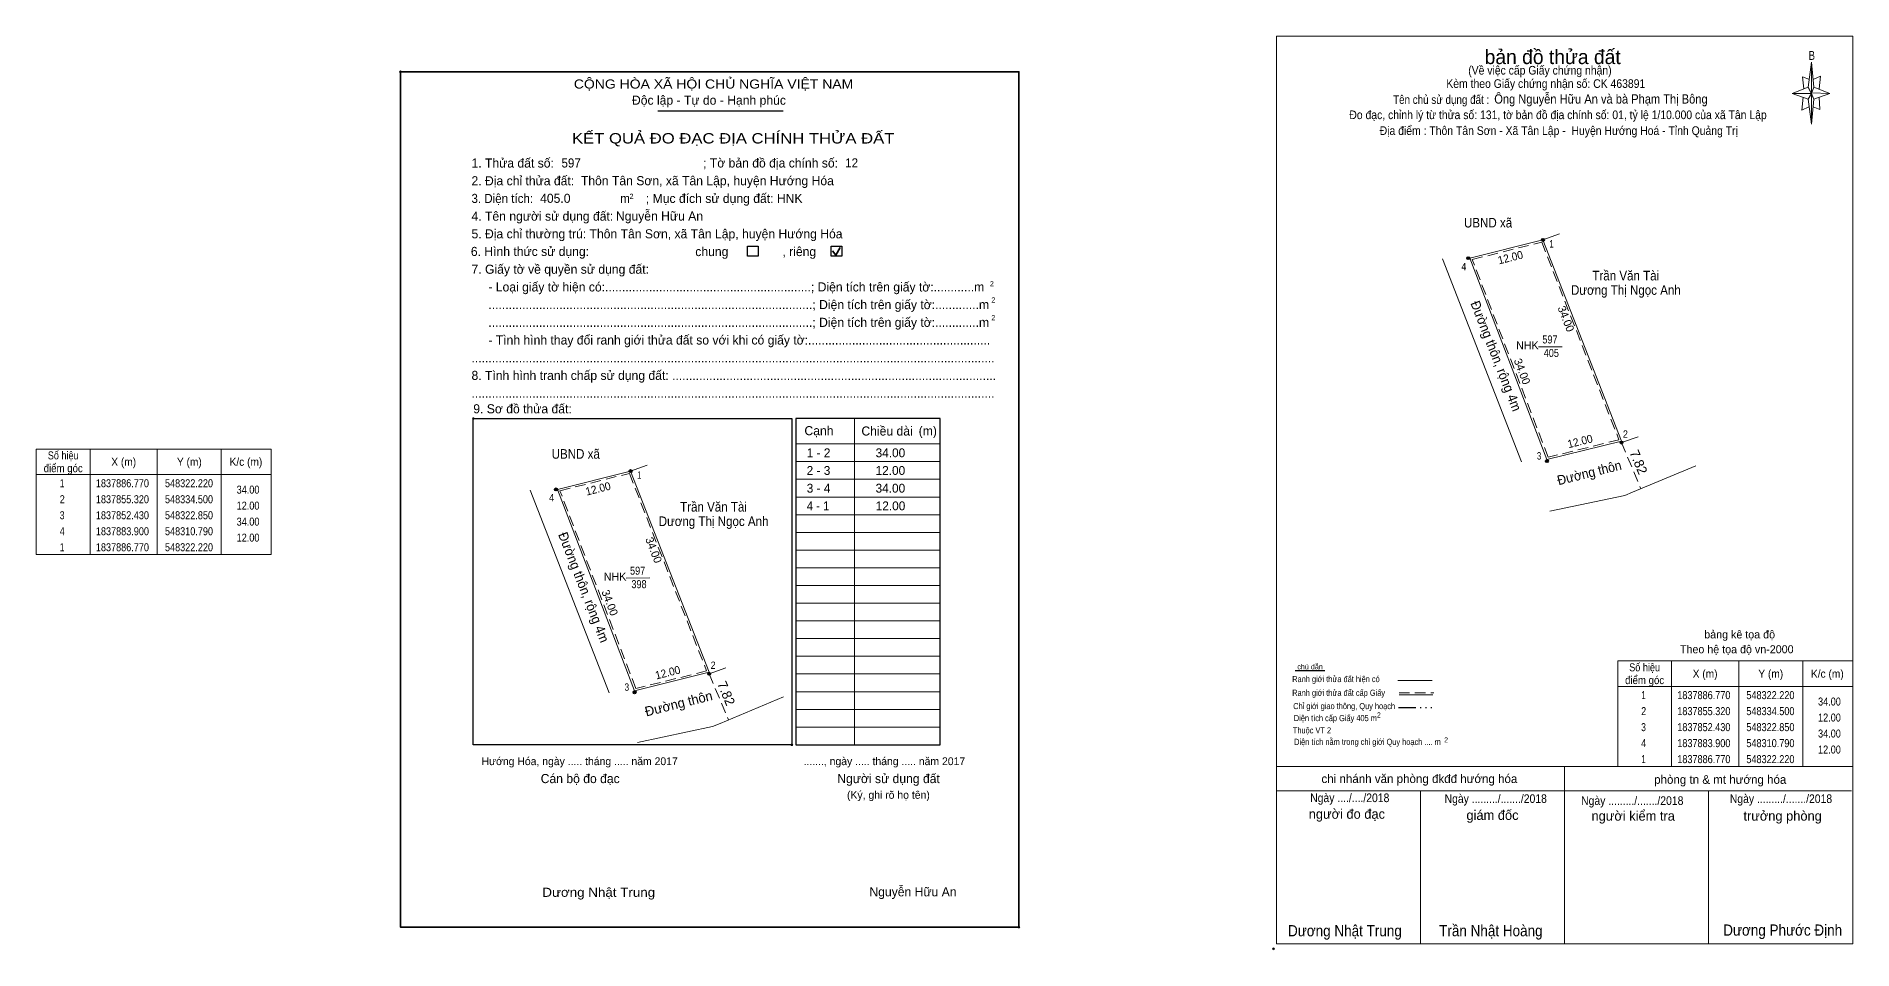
# Model space of a CAD drawing. Header units: metres. Extents: x 548229 to 548935, y 1837812 to 1837955.
# Drawn here: x 548229.4 to 548513.1, y 1837812 to 1837954.7 of the extents above; entities that cross this region are included whole.
import ezdxf
from ezdxf.enums import TextEntityAlignment as Align

# ---------------------------------------------------------------- set-up
doc = ezdxf.new("R2010")
doc.units = ezdxf.units.M
doc.header["$LTSCALE"] = 0.55
doc.header["$PDMODE"] = 32
doc.header["$PDSIZE"] = 0.275
doc.linetypes.add('DASH_DOUBLE_DOT', pattern=[9.2, 5, -1.2, 0.3, -1.2, 0.3, -1.2])
doc.linetypes.add('MEDIUM_DASHED', pattern=[4.5, 3, -1.5])
for name, color, linetype, lineweight in [('1', 7, 'Continuous', 13), ('10', 7, 'Continuous', 13), ('11', 7, 'Continuous', 25), ('2', 7, 'Continuous', 35), ('27', 7, 'Continuous', 13), ('4', 7, 'Continuous', 13), ('50', 7, 'Continuous', 25), ('63', 7, 'Continuous', 13), ('8', 7, 'Continuous', 13)]:
    doc.layers.add(name, color=color, linetype=linetype, lineweight=lineweight)
for name, color, linetype in [('13', 7, 'Continuous'), ('36', 7, 'Continuous'), ('48', 7, 'Continuous'), ('52', 7, 'Continuous'), ('6', 7, 'Continuous'), ('9', 7, 'Continuous')]:
    doc.layers.add(name, color=color, linetype=linetype)

msp = doc.modelspace()

# ---------------------------------------------------------------- hatches: boundary and pattern name
at = {"layer": '11'}
for points in [[(548322.4499, 1837886.7656, 1), (548321.989, 1837886.7656, 1)], [(548322.4499, 1837886.7656, 1), (548321.989, 1837886.7656, 1)], [(548310.7899, 1837883.9015, 1), (548310.329, 1837883.9015, 1)], [(548334.7304, 1837855.09, 1), (548334.2696, 1837855.09, 1)], [(548323.0804, 1837852.2, 1), (548322.6196, 1837852.2, 1)]]:
    msp.add_hatch(color=256, dxfattribs=at).paths.add_polyline_path(points)
at = {"layer": '8'}
for points in [[(548464.9699, 1837922.8956, 1), (548464.509, 1837922.8956, 1)], [(548464.9699, 1837922.8956, 1), (548464.509, 1837922.8956, 1)], [(548453.3099, 1837920.0315, 1), (548452.849, 1837920.0315, 1)], [(548477.2504, 1837891.22, 1), (548476.7896, 1837891.22, 1)], [(548465.6004, 1837888.33, 1), (548465.1396, 1837888.33, 1)]]:
    msp.add_hatch(color=256, dxfattribs=at).paths.add_polyline_path(points)

# ---------------------------------------------------------------- linework, layer by layer
at = {"layer": '1', "lineweight": 25}
for p, q in [((548326.5, 1837943.04), (548346.04, 1837943.04)), ((548348.06, 1837894.99), (548348.06, 1837847.32)), ((548370.57, 1837844), (548370.57, 1837894.99)), ((548348.06, 1837847.32), (548348.06, 1837844))]:
    msp.add_line(p, q, dxfattribs=at)
at = {"layer": '1', "lineweight": 35}
for p, q in [((548353.75, 1837921.19), (548354.3, 1837920.48)), ((548354.3, 1837920.48), (548354.97, 1837921.68))]:
    msp.add_line(p, q, dxfattribs=at)
at = {"layer": '1'}
for p, q in [((548357.21, 1837894.99), (548357.21, 1837844)), ((548348.06, 1837891.01), (548349.08, 1837891.01)), ((548349.08, 1837891.01), (548363.53, 1837891.01)), ((548363.53, 1837891.01), (548370.57, 1837891.01)), ((548348.06, 1837888.24), (548349.08, 1837888.24)), ((548349.08, 1837888.24), (548363.53, 1837888.24)), ((548363.53, 1837888.24), (548370.57, 1837888.24)), ((548348.06, 1837885.48), (548349.08, 1837885.48)), ((548349.08, 1837885.48), (548363.53, 1837885.48)), ((548363.53, 1837885.48), (548370.57, 1837885.48)), ((548348.06, 1837882.71), (548349.08, 1837882.71)), ((548349.08, 1837882.71), (548363.53, 1837882.71)), ((548363.53, 1837882.71), (548370.57, 1837882.71)), ((548348.06, 1837879.94), (548349.08, 1837879.94)), ((548349.08, 1837879.94), (548363.53, 1837879.94)), ((548363.53, 1837879.94), (548370.57, 1837879.94)), ((548348.06, 1837877.18), (548349.08, 1837877.18)), ((548349.08, 1837877.18), (548363.53, 1837877.18)), ((548363.53, 1837877.18), (548370.57, 1837877.18)), ((548348.06, 1837874.41), (548349.08, 1837874.41)), ((548349.08, 1837874.41), (548363.53, 1837874.41)), ((548363.53, 1837874.41), (548370.57, 1837874.41)), ((548348.06, 1837871.65), (548349.08, 1837871.65)), ((548349.08, 1837871.65), (548363.53, 1837871.65)), ((548363.53, 1837871.65), (548370.57, 1837871.65)), ((548348.06, 1837868.88), (548349.08, 1837868.88)), ((548349.08, 1837868.88), (548363.53, 1837868.88)), ((548363.53, 1837868.88), (548370.57, 1837868.88)), ((548348.06, 1837866.12), (548349.08, 1837866.12)), ((548349.08, 1837866.12), (548363.53, 1837866.12)), ((548363.53, 1837866.12), (548370.57, 1837866.12)), ((548348.06, 1837863.35), (548349.08, 1837863.35)), ((548348.06, 1837860.59), (548349.08, 1837860.59)), ((548349.08, 1837863.35), (548363.53, 1837863.35)), ((548349.08, 1837860.59), (548363.53, 1837860.59)), ((548363.53, 1837863.35), (548370.57, 1837863.35)), ((548363.53, 1837860.59), (548370.57, 1837860.59)), ((548348.06, 1837857.82), (548349.08, 1837857.82)), ((548349.08, 1837857.82), (548363.53, 1837857.82)), ((548363.53, 1837857.82), (548370.57, 1837857.82)), ((548348.06, 1837855.06), (548349.08, 1837855.06)), ((548349.08, 1837855.06), (548363.53, 1837855.06)), ((548363.53, 1837855.06), (548370.57, 1837855.06)), ((548348.06, 1837852.29), (548349.08, 1837852.29)), ((548349.08, 1837852.29), (548363.53, 1837852.29)), ((548363.53, 1837852.29), (548370.57, 1837852.29)), ((548348.06, 1837849.53), (548349.08, 1837849.53)), ((548349.08, 1837849.53), (548363.53, 1837849.53)), ((548363.53, 1837849.53), (548370.57, 1837849.53)), ((548348.06, 1837846.76), (548363.53, 1837846.76)), ((548363.53, 1837846.76), (548370.57, 1837846.76))]:
    msp.add_line(p, q, dxfattribs=at)
at = {"layer": '1', "lineweight": 25}
for points in [[(548347.41, 1837847.32), (548347.41, 1837844), (548297.65, 1837844), (548297.65, 1837894.97), (548304.7, 1837894.97)], [(548304.7, 1837894.97), (548347.41, 1837894.97), (548347.41, 1837847.32)], [(548370.57, 1837894.99), (548349.08, 1837894.99), (548348.06, 1837894.99)], [(548348.06, 1837844), (548370.57, 1837844), (548370.57, 1837844.49)]]:
    msp.add_lwpolyline(points, dxfattribs=at)
at = {"layer": '1'}
msp.add_lwpolyline([(548322.22, 1837886.77), (548334.5, 1837855.32), (548322.85, 1837852.43), (548310.79, 1837883.9)], close=True, dxfattribs=at)
msp.add_lwpolyline([(548322.22, 1837886.77), (548334.5, 1837855.32), (548322.85, 1837852.43), (548310.79, 1837883.9)], close=True, dxfattribs=at)
at = {"layer": '1', "linetype": 'MEDIUM_DASHED'}
msp.add_lwpolyline([(548322.04, 1837886.41), (548334.1, 1837855.53), (548323.04, 1837852.79), (548311.19, 1837883.69)], close=True, dxfattribs=at)
at = {"layer": '1'}
for p in [(548286.26, 1837949.17), (548297.65, 1837894.97), (548347.41, 1837844), (548382.89, 1837815.51)]:
    msp.add_point(p, dxfattribs=at)
at = {"layer": '10'}
for p, q in [((548318.85, 1837852.1), (548306.56, 1837883.8)), ((548323.29, 1837844.38), (548335.04, 1837846.83))]:
    msp.add_line(p, q, dxfattribs=at)
at = {"layer": '10', "linetype": 'MEDIUM_DASHED'}
msp.add_line((548334.5, 1837855.09), (548337.53, 1837847.88), dxfattribs=at)
at = {"layer": '10'}
msp.add_lwpolyline([(548335.04, 1837846.83), (548336.21, 1837847.32), (548346.1, 1837851.48)], dxfattribs=at)
at = {"layer": '11'}
for centre in [(548322.2194, 1837886.7656), (548322.2194, 1837886.7656), (548310.5594, 1837883.9015), (548334.5, 1837855.09), (548322.85, 1837852.2)]:
    msp.add_circle(centre, 0.2304, dxfattribs=at)
at = {"layer": '2'}
msp.add_lwpolyline([(548286.26, 1837949.17), (548382.89, 1837949.17), (548382.89, 1837815.51), (548286.26, 1837815.51)], close=True, dxfattribs=at)
at = {"layer": '27'}
for p, q in [((548322.22, 1837886.77), (548324.83, 1837887.69)), ((548334.5, 1837855.09), (548337.11, 1837856.01))]:
    msp.add_line(p, q, dxfattribs=at)
at = {"layer": '4'}
for p, q in [((548506.18, 1837946.77), (548506.68, 1837950.67)), ((548506.18, 1837944.87), (548503.68, 1837945.77)), ((548507.08, 1837946.77), (548509.58, 1837945.77)), ((548507.08, 1837944.87), (548506.68, 1837940.97)), ((548507.98, 1837943.27), (548506.98, 1837943.67)), ((548507.88, 1837945.17), (548507.98, 1837943.27)), ((548442.06, 1837854.06), (548447.44, 1837854.06)), ((548442.26, 1837851.82), (548447.53, 1837851.82)), ((548423.13, 1837840.6), (548513.13, 1837840.6)), ((548423.13, 1837840.6), (548513.13, 1837840.6)), ((548423.13, 1837840.6), (548513.13, 1837840.6)), ((548468.13, 1837812.9), (548468.13, 1837840.6)), ((548423.13, 1837836.8), (548512.93, 1837836.8)), ((548445.63, 1837812.9), (548445.63, 1837836.8)), ((548490.63, 1837812.9), (548490.63, 1837836.8)), ((548513.13, 1837812.9), (548423.13, 1837812.9))]:
    msp.add_line(p, q, dxfattribs=at)
at = {"layer": '4', "lineweight": 25}
msp.add_line((548430.68, 1837855.55), (548426.06, 1837855.55), dxfattribs=at)
at = {"layer": '4', "linetype": 'MEDIUM_DASHED'}
msp.add_line((548442.26, 1837852.14), (548447.7, 1837852.14), dxfattribs=at)
at = {"layer": '4', "linetype": 'DASH_DOUBLE_DOT', "lineweight": 25}
msp.add_line((548442.16, 1837849.85), (548447.4, 1837849.85), dxfattribs=at)
at = {"layer": '4'}
for points in [[(548423.13, 1837954.7), (548513.13, 1837954.7), (548513.13, 1837812.9), (548423.13, 1837812.9)], [(548506.68, 1837950.67), (548507.08, 1837946.77), (548506.68, 1837945.77)], [(548506.68, 1837945.77), (548503.68, 1837945.77), (548506.18, 1837946.77), (548507.08, 1837944.87), (548509.58, 1837945.77), (548506.68, 1837945.87)], [(548506.68, 1837945.77), (548506.68, 1837940.97), (548506.18, 1837944.87)]]:
    msp.add_lwpolyline(points, close=True, dxfattribs=at)
for points in [[(548506.68, 1837945.77), (548506.18, 1837946.77), (548503.68, 1837945.77)], [(548506.38, 1837947.97), (548505.28, 1837948.37), (548505.48, 1837946.47)], [(548506.68, 1837945.77), (548507.08, 1837944.87), (548509.58, 1837945.77)], [(548506.98, 1837947.97), (548508.08, 1837948.47), (548507.88, 1837946.47)], [(548505.38, 1837945.17), (548505.18, 1837943.17), (548506.28, 1837943.67)]]:
    msp.add_lwpolyline(points, dxfattribs=at)
msp.add_point((548422.66, 1837812.12), dxfattribs=at)
at = {"layer": '50'}
for points in [[(548340.48, 1837921.91), (548342.14, 1837921.91), (548342.14, 1837920.36), (548340.48, 1837920.36)], [(548353.54, 1837921.91), (548355.2, 1837921.91), (548355.2, 1837920.36), (548353.54, 1837920.36)]]:
    msp.add_lwpolyline(points, close=True, dxfattribs=at)
at = {"layer": '63'}
for p, q in [((548237.79, 1837890.21), (548237.79, 1837873.71)), ((548248.29, 1837890.21), (548248.29, 1837873.71)), ((548258.29, 1837890.21), (548258.29, 1837873.71)), ((548229.39, 1837886.21), (548266.09, 1837886.21)), ((548321.52, 1837870.03), (548325.23, 1837870.06)), ((548484.83, 1837857.1), (548484.83, 1837840.6)), ((548495.33, 1837857.1), (548495.33, 1837840.6)), ((548505.33, 1837857.1), (548505.33, 1837840.6)), ((548476.43, 1837853.1), (548513.13, 1837853.1))]:
    msp.add_line(p, q, dxfattribs=at)
for points in [[(548229.39, 1837890.21), (548266.09, 1837890.21), (548266.09, 1837873.71), (548229.39, 1837873.71)], [(548476.43, 1837857.1), (548513.13, 1837857.1), (548513.13, 1837840.6), (548476.43, 1837840.6)]]:
    msp.add_lwpolyline(points, close=True, dxfattribs=at)
at = {"layer": '8'}
for p, q in [((548464.74, 1837922.9), (548467.35, 1837923.82)), ((548461.37, 1837888.23), (548449.08, 1837919.93)), ((548464.04, 1837906.16), (548467.75, 1837906.19)), ((548477.02, 1837891.22), (548479.63, 1837892.14)), ((548465.81, 1837880.51), (548477.56, 1837882.96))]:
    msp.add_line(p, q, dxfattribs=at)
at = {"layer": '8', "linetype": 'MEDIUM_DASHED'}
msp.add_line((548477.02, 1837891.22), (548480.05, 1837884.01), dxfattribs=at)
at = {"layer": '8'}
msp.add_lwpolyline([(548464.74, 1837922.9), (548477.02, 1837891.45), (548465.37, 1837888.56), (548453.31, 1837920.03)], close=True, dxfattribs=at)
msp.add_lwpolyline([(548464.74, 1837922.9), (548477.02, 1837891.45), (548465.37, 1837888.56), (548453.31, 1837920.03)], close=True, dxfattribs=at)
at = {"layer": '8', "linetype": 'MEDIUM_DASHED'}
msp.add_lwpolyline([(548464.56, 1837922.54), (548476.62, 1837891.66), (548465.56, 1837888.92), (548453.71, 1837919.82)], close=True, dxfattribs=at)
at = {"layer": '8'}
msp.add_lwpolyline([(548477.56, 1837882.96), (548478.73, 1837883.45), (548488.62, 1837887.61)], dxfattribs=at)
at = {"layer": '8', "lineweight": 25}
for centre in [(548464.7394, 1837922.8956), (548464.7394, 1837922.8956), (548453.0794, 1837920.0315), (548477.02, 1837891.22), (548465.37, 1837888.33)]:
    msp.add_circle(centre, 0.2304, dxfattribs=at)

# ---------------------------------------------------------------- texts
at = {"layer": '1'}
for s, height, width, p in [('CỘNG HÒA XÃ HỘI CHỦ NGHĨA VIỆT NAM', 1.419, 1.15, (548313.36, 1837946.54)), ('3. Diện tích:', 1.419, 0.95, (548297.37, 1837928.66)), ('m', 1.419, 0.95, (548320.61, 1837928.66)), ('2', 0.811, 0.9, (548322.07, 1837929.3)), ('2', 0.811, 0.9, (548378.36, 1837915.63)), ('2', 0.811, 0.9, (548378.58, 1837913.1)), ('2', 0.811, 0.9, (548378.58, 1837910.33)), ('Dương Nhật Trung', 1.419, 1.1, (548308.44, 1837820.24))]:
    msp.add_text(s, height=height, dxfattribs=dict(at, width=width)).set_placement(p)
for s, height, p in [('Độc lập - Tự do - Hạnh phúc', 1.419, (548322.44, 1837944.01)), ('1. Thửa đất số:', 1.419, (548297.37, 1837934.19)), ('; Tờ bản đồ địa chính số:', 1.419, (548333.55, 1837934.2)), ('2. Địa chỉ thửa đất:', 1.419, (548297.37, 1837931.42)), ('; Mục đích sử dụng đất: HNK', 1.419, (548324.61, 1837928.66)), ('4. Tên người sử dụng đất:', 1.419, (548297.37, 1837925.89)), ('5. Địa chỉ thường trú: Thôn Tân Sơn, xã Tân Lập, huyện Hướng Hóa', 1.419, (548297.37, 1837923.13)), ('chung                , riêng', 1.419, (548332.33, 1837920.36)), ('7. Giấy tờ về quyền sử dụng đất:', 1.419, (548297.37, 1837917.6)), ('     - Loại giấy tờ hiện có:.............................................................; Diện tích trên giấy tờ:............m', 1.419, (548297.37, 1837914.83)), ('     ................................................................................................; Diện tích trên giấy tờ:.............m', 1.419, (548297.37, 1837912.07)), ('     ................................................................................................; Diện tích trên giấy tờ:.............m', 1.419, (548297.37, 1837909.3)), ('     - Tình hình thay đổi ranh giới thửa đất so với khi có giấy tờ:......................................................', 1.419, (548297.37, 1837906.54)), ('...........................................................................................................................................................', 1.419, (548297.37, 1837903.77)), ('8. Tình hình tranh chấp sử dụng đất: ................................................................................................', 1.419, (548297.37, 1837901.01)), ('...........................................................................................................................................................', 1.419, (548297.37, 1837898.24)), ('9. Sơ đồ thửa đất:', 1.419, (548297.65, 1837895.79)), ('Cạnh', 1.419, (548349.38, 1837892.37)), ('Chiều dài', 1.419, (548358.28, 1837892.32)), ('(m)', 1.419, (548367.23, 1837892.34)), ('Hướng Hóa, ngày ..... tháng ..... năm 2017', 1.217, (548298.94, 1837840.82)), ('......., ngày ..... tháng ..... năm 2017', 1.217, (548349.25, 1837840.82)), ('Cán bộ đo đạc', 1.419, (548308.18, 1837838.01)), ('Người sử dụng đất', 1.419, (548354.51, 1837838.01)), ('(Ký, ghi rõ họ tên)', 1.217, (548356.03, 1837835.56))]:
    msp.add_text(s, height=height, dxfattribs=at).set_placement(p)
for s, height, width, p in [('KẾT QUẢ ĐO ĐẠC ĐỊA CHÍNH THỬA ĐẤT', 1.622, 1.2, (548338.25, 1837937.95)), ('597', 1.25, 0.85, (548323.325, 1837870.58)), ('398', 1.25, 0.85, (548323.535, 1837868.47))]:
    msp.add_text(s, height=height, dxfattribs=dict(at, width=width)).set_placement(p, align=Align.CENTER)
msp.add_text('NHK', height=1.25, dxfattribs=at).set_placement((548319.795, 1837869.66), align=Align.CENTER)
at = {"layer": '10'}
for s, rotation, p in [('Đường thôn', 13.932, (548324.67, 1837848.42)), ('7.82', 292.784, (548335.71, 1837853.55))]:
    msp.add_text(s, height=1.5, rotation=rotation, dxfattribs=at).set_placement(p)
at = {"layer": '13', "width": 0.95}
msp.add_text('Đường thôn, rộng 4m', height=1.5, rotation=291.351, dxfattribs=at).set_placement((548314.2108, 1837868.333), align=Align.CENTER)
at = {"layer": '36', "width": 0.9}
for s, p in [('UBND xã', (548313.66, 1837888.7)), ('Trần Văn Tài', (548335.18, 1837880.43)), ('Dương Thị Ngọc Anh', (548335.19, 1837878.18))]:
    msp.add_text(s, height=1.5, dxfattribs=at).set_placement(p, align=Align.CENTER)
at = {"layer": '4'}
for s, height, p in [('bản đồ thửa đất', 2.25, (548466.265, 1837950.36)), ('bảng kê tọa độ', 1.25, (548495.475, 1837860.62)), ('Theo hệ tọa độ vn-2000', 1.25, (548495.025, 1837858.3)), ('chi nhánh văn phòng đkđđ hướng hóa', 1.35, (548445.45, 1837838.02)), ('phòng tn & mt hướng hóa', 1.35, (548492.445, 1837837.9)), ('người đo đạc', 1.5, (548434.115, 1837832.44)), ('giám đốc', 1.5, (548456.865, 1837832.26)), ('người kiểm tra', 1.5, (548478.845, 1837832.14)), ('trưởng phòng', 1.5, (548502.185, 1837832.14))]:
    msp.add_text(s, height=height, dxfattribs=at).set_placement(p, align=Align.CENTER)
for s, height, width, p in [('B', 1.378, 0.8, (548506.75, 1837951.02)), ('(Về việc cấp Giấy chứng nhận)', 1.35, 0.9, (548464.275, 1837948.72)), ('Kèm theo Giấy chứng nhận số: CK 463891', 1.35, 0.9, (548465.19, 1837946.64)), ('Đo đạc, chỉnh lý từ thửa số: 131, tờ bản đồ địa chính số: 01, tỷ lệ 1/10.000 của xã Tân Lập', 1.35, 0.9, (548467.1, 1837941.76)), ('Tên chủ sử dụng đất :', 1.35, 0.85, (548448.845, 1837944.14)), ('Địa điểm : Thôn Tân Sơn - Xã Tân Lập -  Huyện Hướng Hoá - Tỉnh Quảng Trị ', 1.35, 0.9, (548467.445, 1837939.29)), ('chú dẫn', 0.7999, 1.05, (548428.37, 1837855.79)), ('Ranh giới thửa đất cấp Giấy', 0.96, 0.9, (548432.83, 1837851.64)), ('Ranh giới thửa đất hiện có ', 0.96, 0.9, (548432.575, 1837853.79)), ('Chỉ giới giao thông, Quy hoạch', 0.96, 0.9, (548433.69, 1837849.57)), ('Thuộc VT 2', 0.96, 0.9, (548428.665, 1837845.78)), ('Diện tích cấp Giấy 405 m', 0.96, 0.9, (548432.32, 1837847.69)), ('2', 0.8, 0.8, (548439.12, 1837848.26)), ('Diện tích nằm trong chỉ giới Quy hoạch .... m', 0.96, 0.9, (548437.335, 1837843.98)), ('2', 0.8, 0.8, (548449.62, 1837844.36)), ('Ngày ..../..../2018', 1.35, 0.9, (548434.57, 1837835.04)), ('Ngày ........./......./2018', 1.35, 0.9, (548457.37, 1837834.91)), ('Ngày ........./......./2018', 1.35, 0.9, (548478.7, 1837834.6)), ('Ngày ........./......./2018', 1.35, 0.9, (548501.93, 1837834.9)), ('Dương Nhật Trung', 1.75, 0.9, (548433.815, 1837814.07)), ('Trần Nhật Hoàng', 1.75, 0.9, (548456.61, 1837814.08)), ('Dương Phước Định', 1.75, 0.9, (548502.195, 1837814.17))]:
    msp.add_text(s, height=height, dxfattribs=dict(at, width=width)).set_placement(p, align=Align.CENTER)
at = {"layer": '4', "width": 0.9}
msp.add_text('Ông Nguyễn Hữu An và bà Phạm Thị Bông', height=1.44, dxfattribs=at).set_placement((548457.14, 1837944.19))
at = {"layer": '48'}
msp.add_text('6. Hình thức sử dụng:', height=1.419, dxfattribs=at).set_placement((548297.27, 1837920.38))
at = {"layer": '52'}
for s, p in [('1 - 2', (548351.585, 1837888.93)), ('34.00', (548362.81, 1837888.93)), ('2 - 3', (548351.58, 1837886.17)), ('12.00', (548362.805, 1837886.17)), ('3 - 4', (548351.585, 1837883.4)), ('34.00', (548362.805, 1837883.4)), ('12.00', (548362.825, 1837880.64))]:
    msp.add_text(s, height=1.383, dxfattribs=at).set_placement(p, align=Align.CENTER)
at = {"layer": '52', "width": 0.95}
msp.add_text('4 - 1', height=1.383, dxfattribs=at).set_placement((548351.51, 1837880.64), align=Align.CENTER)
at = {"layer": '6', "width": 0.95}
for s, p in [('597', (548311.43, 1837934.2)), ('12', (548355.75, 1837934.22))]:
    msp.add_text(s, height=1.419, dxfattribs=at).set_placement(p)
at = {"layer": '6'}
for s, p in [('Thôn Tân Sơn, xã Tân Lập, huyện Hướng Hóa', (548314.46, 1837931.43)), ('405.0', (548308.09, 1837928.68)), ('Nguyễn Hữu An', (548319.93, 1837925.91)), ('Nguyễn Hữu An', (548359.53, 1837820.32))]:
    msp.add_text(s, height=1.419, dxfattribs=at).set_placement(p)
at = {"layer": '63'}
for s, width, p in [('Số hiệu', 0.85, (548233.59, 1837888.59)), ('điểm góc', 0.9, (548233.59, 1837886.59)), ('X (m)', 0.95, (548243.04, 1837887.59)), ('Y (m)', 0.95, (548253.295, 1837887.59)), ('K/c (m)', 0.95, (548262.135, 1837887.59)), (' 1', 0.75, (548233.24, 1837884.24)), ('1837886.770', 0.85, (548242.84, 1837884.24)), ('548322.220', 0.85, (548253.24, 1837884.24)), (' 3', 0.8, (548233.235, 1837879.24)), (' 2', 0.85, (548233.245, 1837881.74)), ('1837855.320', 0.85, (548242.84, 1837881.74)), ('1837852.430', 0.85, (548242.84, 1837879.24)), ('548334.500', 0.85, (548253.24, 1837881.74)), ('548322.850', 0.85, (548253.24, 1837879.24)), (' 4', 0.85, (548233.24, 1837876.74)), ('1837883.900', 0.85, (548242.84, 1837876.74)), ('548310.790', 0.85, (548253.24, 1837876.74)), (' 1', 0.75, (548233.24, 1837874.24)), ('1837886.770', 0.85, (548242.84, 1837874.24)), ('548322.220', 0.85, (548253.24, 1837874.24)), ('điểm góc', 0.9, (548480.63, 1837853.48)), ('Số hiệu', 0.85, (548480.63, 1837855.48)), ('X (m)', 0.95, (548490.08, 1837854.48)), ('Y (m)', 0.95, (548500.335, 1837854.48)), ('K/c (m)', 0.95, (548509.175, 1837854.48)), (' 1', 0.75, (548480.28, 1837851.13)), ('1837886.770', 0.85, (548489.88, 1837851.13)), ('548322.220', 0.85, (548500.28, 1837851.13)), (' 2', 0.85, (548480.285, 1837848.63)), ('1837855.320', 0.85, (548489.88, 1837848.63)), ('548334.500', 0.85, (548500.28, 1837848.63)), (' 3', 0.8, (548480.275, 1837846.13)), ('1837852.430', 0.85, (548489.88, 1837846.13)), ('548322.850', 0.85, (548500.28, 1837846.13)), (' 4', 0.85, (548480.28, 1837843.63)), ('1837883.900', 0.85, (548489.88, 1837843.63)), ('548310.790', 0.85, (548500.28, 1837843.63)), (' 1', 0.75, (548480.28, 1837841.13)), ('1837886.770', 0.85, (548489.88, 1837841.13)), ('548322.220', 0.85, (548500.28, 1837841.13))]:
    msp.add_text(s, height=1.25, dxfattribs=dict(at, width=width)).set_placement(p, align=Align.CENTER)
at = {"layer": '63', "width": 0.85}
for s, p in [('34.00', (548264.24, 1837883.24)), ('12.00', (548264.24, 1837880.74)), ('34.00', (548264.24, 1837878.24)), ('12.00', (548264.24, 1837875.74)), ('34.00', (548511.28, 1837850.13)), ('12.00', (548511.28, 1837847.63)), ('34.00', (548511.28, 1837845.13)), ('12.00', (548511.28, 1837842.63))]:
    msp.add_text(s, height=1.25, dxfattribs=at).set_placement(p, align=Align.RIGHT)
at = {"layer": '63', "width": 0.95}
for rotation, p in [(14.095, (548317.2928, 1837883.4103)), (13.932, (548328.1745, 1837854.6849))]:
    msp.add_text('12.00', height=1.25, rotation=rotation, dxfattribs=at).set_placement(p, align=Align.CENTER)
at = {"layer": '63'}
for rotation, p in [(291.329, (548325.2488, 1837874.2023)), (290.968, (548318.3963, 1837865.9786))]:
    msp.add_text('34.00', height=1.25, rotation=rotation, dxfattribs=at).set_placement(p, align=Align.CENTER)
at = {"layer": '8'}
for s, height, width, p in [('UBND xã', 1.5, 0.9, (548456.175, 1837924.83)), ('1', 1.152, 0.75, (548466.08, 1837921.7)), ('4', 1.152, 0.9, (548452.395, 1837918.15)), ('Trần Văn Tài', 1.5, 0.9, (548477.685, 1837916.56)), ('Dương Thị Ngọc Anh', 1.5, 0.9, (548477.7, 1837914.31)), ('597', 1.25, 0.85, (548465.845, 1837906.71)), ('405', 1.25, 0.85, (548466.055, 1837904.6)), ('2', 1.152, 0.9, (548477.63, 1837891.98)), ('3', 1.152, 0.8, (548464.145, 1837888.57))]:
    msp.add_text(s, height=height, dxfattribs=dict(at, width=width)).set_placement(p, align=Align.CENTER)
at = {"layer": '8', "width": 0.95}
for s, height, rotation, p in [('12.00', 1.25, 14.095, (548459.8128, 1837919.5403)), ('Đường thôn, rộng 4m', 1.5, 291.351, (548456.7249, 1837904.478)), ('12.00', 1.25, 13.932, (548470.6945, 1837890.8149))]:
    msp.add_text(s, height=height, rotation=rotation, dxfattribs=at).set_placement(p, align=Align.CENTER)
at = {"layer": '8'}
for rotation, p in [(291.329, (548467.7688, 1837910.3323)), (290.968, (548460.9163, 1837902.1086))]:
    msp.add_text('34.00', height=1.25, rotation=rotation, dxfattribs=at).set_placement(p, align=Align.CENTER)
msp.add_text('NHK', height=1.25, dxfattribs=at).set_placement((548462.315, 1837905.79), align=Align.CENTER)
msp.add_text('7.82', height=1.5, rotation=292.784, dxfattribs=at).set_placement((548478.23, 1837889.68))
at = {"layer": '8', "width": 0.95}
msp.add_text('Đường thôn', height=1.5, rotation=13.932, dxfattribs=at).set_placement((548467.19, 1837884.55))
at = {"layer": '9'}
for s, width, p in [('1', 0.75, (548323.565, 1837885.57)), ('4', 0.95, (548309.88, 1837882.02)), ('2', 0.9, (548335.115, 1837855.85)), ('3', 0.85, (548321.63, 1837852.44))]:
    msp.add_text(s, height=1.152, dxfattribs=dict(at, width=width)).set_placement(p, align=Align.CENTER)

doc.saveas('drawing.dxf')
